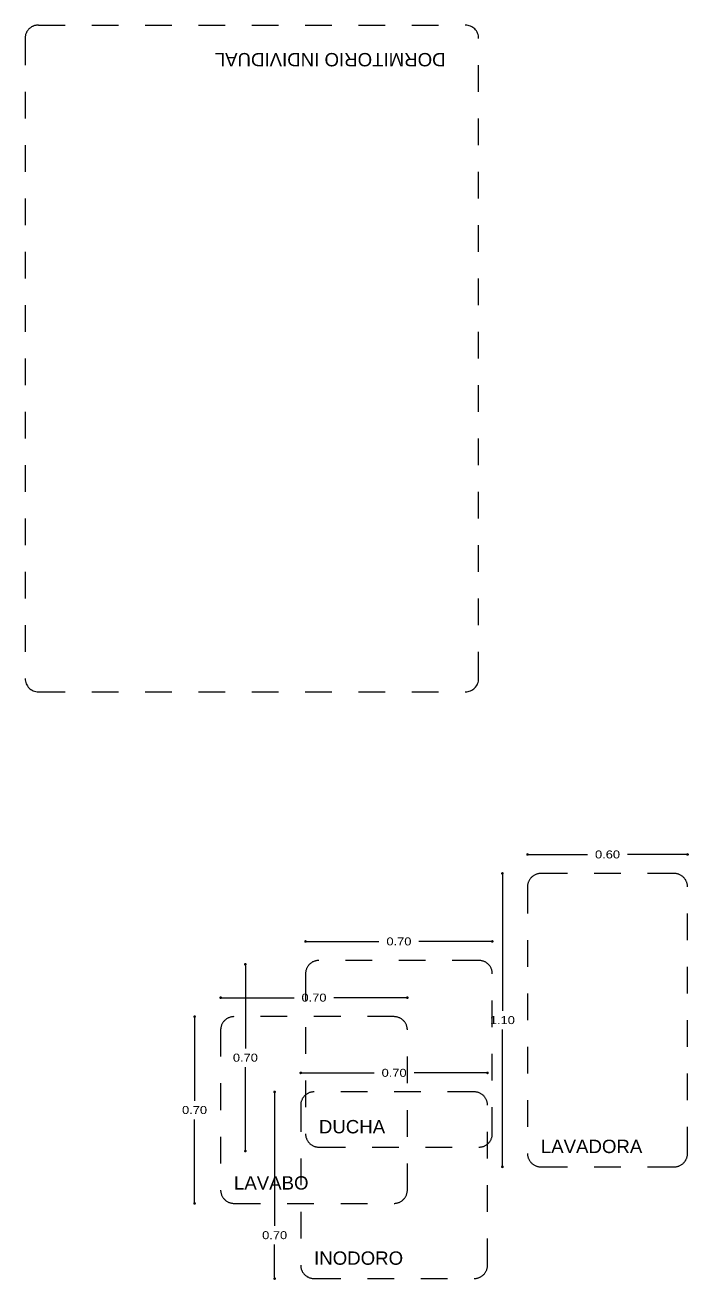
# Model space of a CAD drawing. Header units: metres. Extents: x -92 to 671, y -42 to 91.
# Drawn here: x 42.441 to 44.929, y 25.153 to 29.858 of the extents above; entities that cross this region are included whole.
import ezdxf

# ---------------------------------------------------------------- set-up
doc = ezdxf.new("R2010")
doc.units = ezdxf.units.M
doc.linetypes.add('_CONTINUOUS', pattern=[2, 1, 1])
doc.linetypes.add('RAYITAS2', pattern=[0.1875, 0.125, -0.0625])
doc.layers.add('05Habitabilidad', color=4, linetype='RAYITAS2')
doc.styles.add('FUTURA', font='', dxfattribs={"width": 1.2})
doc.styles.get("Standard").update_dxf_attribs({"font": 'arial.ttf'})
doc.styles.get('FUTURA').set_extended_font_data('Futura Bk BT')
doc.dimstyles.new('20', dxfattribs={"dimscale": 0, "dimtxt": 0.03, "dimasz": 0.01, "dimexe": 0.2, "dimexo": 0.2, "dimgap": 0.02, "dimtad": 0, "dimtih": 1, "dimtoh": 1, "dimzin": 0, "dimdsep": 46, "dimtxsty": 'FUTURA', "dimblk": 'DOT', "dimcen": 0.1, "dimse1": 1, "dimse2": 1, "dimazin": 0, "dimtfac": 1, "dimtmove": 2, "dimatfit": 2, "dimldrblk": 'DOT', "dimfxl": 1, "dimtolj": 1, "dimarcsym": 0})

# ---------------------------------------------------------------- blocks, each defined once
blk = doc.blocks.new('HABITABILIDAD - LAVABO')
at = {"layer": '05Habitabilidad', "color": 220, "ltscale": 0.5}
blk.add_lwpolyline([(3217610.6062, 1936618.747), (3217611.2062, 1936618.747, 0.414214), (3217611.2562, 1936618.797), (3217611.2562, 1936619.397, 0.414214), (3217611.2062, 1936619.447), (3217610.6062, 1936619.447, 0.414214), (3217610.5562, 1936619.397), (3217610.5562, 1936618.797, 0.414214)], format="xyb", close=True, dxfattribs=at)
at = {"layer": '05Habitabilidad', "insert": (3217610.6062, 1936618.8487), "char_height": 0.05, "attachment_point": 1}
blk.add_mtext_dynamic_manual_height_columns('LAVABO', width=0.878158, gutter_width=12.5, heights=[0], dxfattribs=at)
blk = doc.blocks.new('HABITABILIDAD - DUCHA')
at = {"layer": '05Habitabilidad', "color": 30, "ltscale": 0.5}
blk.add_lwpolyline([(3217611.6062, 1936618.747), (3217612.2062, 1936618.747, 0.414214), (3217612.2562, 1936618.797), (3217612.2562, 1936619.397, 0.414214), (3217612.2062, 1936619.447), (3217611.6062, 1936619.447, 0.414214), (3217611.5562, 1936619.397), (3217611.5562, 1936618.797, 0.414214)], format="xyb", close=True, dxfattribs=at)
at = {"layer": '05Habitabilidad', "insert": (3217611.6062, 1936618.8487), "char_height": 0.05, "attachment_point": 1}
blk.add_mtext_dynamic_manual_height_columns('DUCHA', width=0.878158, gutter_width=12.5, heights=[0], dxfattribs=at)
blk = doc.blocks.new('HABITABILIDAD - INODORO')
at = {"layer": '05Habitabilidad', "color": 170, "ltscale": 0.5}
blk.add_lwpolyline([(3217612.6062, 1936618.747), (3217613.2062, 1936618.747, 0.414214), (3217613.2562, 1936618.797), (3217613.2562, 1936619.397, 0.414214), (3217613.2062, 1936619.447), (3217612.6062, 1936619.447, 0.414214), (3217612.5562, 1936619.397), (3217612.5562, 1936618.797, 0.414214)], format="xyb", close=True, dxfattribs=at)
at = {"layer": '05Habitabilidad', "insert": (3217612.6062, 1936618.8487), "char_height": 0.05, "attachment_point": 1}
blk.add_mtext_dynamic_manual_height_columns('INODORO', width=0.878158, gutter_width=12.5, heights=[0], dxfattribs=at)
blk = doc.blocks.new('_DOT')
at = {"color": 0, "linetype": 'ByBlock'}
blk.add_line((-0.5, 0), (-1, 0), dxfattribs=at)
at = {"color": 0, "linetype": 'ByBlock', "const_width": 0.5}
blk.add_lwpolyline([(-0.25, 0, 1), (0.25, 0, 1)], format="xyb", close=True, dxfattribs=at)
blk = doc.blocks.new('*D195')
at = {"layer": '05Habitabilidad', "color": 0, "linetype": '_CONTINUOUS', "lineweight": -2, "transparency": 16777216}
for p, q in [((43.1842, 26.2116), (43.4494, 26.2116)), ((43.8642, 26.2116), (43.5991, 26.2116))]:
    blk.add_line(p, q, dxfattribs=at)
at = {"layer": 'DEFPOINTS', "color": 0, "linetype": '_CONTINUOUS', "transparency": 16777216}
for p in [(43.8742, 26.2116), (43.1742, 25.964), (43.8742, 25.964)]:
    blk.add_point(p, dxfattribs=at)
at = {"layer": '05Habitabilidad', "color": 0, "linetype": '_CONTINUOUS', "lineweight": -2, "transparency": 16777216, "xscale": 0.01, "yscale": 0.01, "zscale": 0.01, "rotation": 180}
blk.add_blockref('_DOT', (43.1742, 26.2116), dxfattribs=at)
at = {"layer": '05Habitabilidad', "color": 0, "linetype": '_CONTINUOUS', "lineweight": -2, "transparency": 16777216, "xscale": 0.01, "yscale": 0.01, "zscale": 0.01}
blk.add_blockref('_DOT', (43.8742, 26.2116), dxfattribs=at)
at = {"layer": '05Habitabilidad', "color": 0, "linetype": '_CONTINUOUS', "transparency": 16777216, "insert": (43.5242, 26.2116), "char_height": 0.03, "attachment_point": 5, "style": 'FUTURA'}
blk.add_mtext('\\A1;0.70', dxfattribs=at)
blk = doc.blocks.new('*D196')
at = {"layer": '05Habitabilidad', "color": 0, "linetype": '_CONTINUOUS', "lineweight": -2, "transparency": 16777216}
for p, q in [((43.5026, 26.4224), (43.7677, 26.4224)), ((44.1826, 26.4224), (43.9174, 26.4224))]:
    blk.add_line(p, q, dxfattribs=at)
at = {"layer": 'DEFPOINTS', "color": 0, "linetype": '_CONTINUOUS', "transparency": 16777216}
for p in [(44.1926, 26.4224), (43.4926, 26.1643), (44.1926, 26.1643)]:
    blk.add_point(p, dxfattribs=at)
at = {"layer": '05Habitabilidad', "color": 0, "linetype": '_CONTINUOUS', "lineweight": -2, "transparency": 16777216, "xscale": 0.01, "yscale": 0.01, "zscale": 0.01, "rotation": 180}
blk.add_blockref('_DOT', (43.4926, 26.4224), dxfattribs=at)
at = {"layer": '05Habitabilidad', "color": 0, "linetype": '_CONTINUOUS', "lineweight": -2, "transparency": 16777216, "xscale": 0.01, "yscale": 0.01, "zscale": 0.01}
blk.add_blockref('_DOT', (44.1926, 26.4224), dxfattribs=at)
at = {"layer": '05Habitabilidad', "color": 0, "linetype": '_CONTINUOUS', "transparency": 16777216, "insert": (43.8426, 26.4224), "char_height": 0.03, "attachment_point": 5, "style": 'FUTURA'}
blk.add_mtext('\\A1;0.70', dxfattribs=at)
blk = doc.blocks.new('*D197')
at = {"layer": '05Habitabilidad', "color": 0, "linetype": '_CONTINUOUS', "lineweight": -2, "transparency": 16777216}
for p, q in [((43.4845, 25.9297), (43.7496, 25.9297)), ((44.1645, 25.9297), (43.8993, 25.9297))]:
    blk.add_line(p, q, dxfattribs=at)
at = {"layer": 'DEFPOINTS', "color": 0, "linetype": '_CONTINUOUS', "transparency": 16777216}
for p in [(44.1745, 25.9297), (43.4745, 25.7666), (44.1745, 25.7666)]:
    blk.add_point(p, dxfattribs=at)
at = {"layer": '05Habitabilidad', "color": 0, "linetype": '_CONTINUOUS', "lineweight": -2, "transparency": 16777216, "xscale": 0.01, "yscale": 0.01, "zscale": 0.01, "rotation": 180}
blk.add_blockref('_DOT', (43.4745, 25.9297), dxfattribs=at)
at = {"layer": '05Habitabilidad', "color": 0, "linetype": '_CONTINUOUS', "lineweight": -2, "transparency": 16777216, "xscale": 0.01, "yscale": 0.01, "zscale": 0.01}
blk.add_blockref('_DOT', (44.1745, 25.9297), dxfattribs=at)
at = {"layer": '05Habitabilidad', "color": 0, "linetype": '_CONTINUOUS', "transparency": 16777216, "insert": (43.8245, 25.9297), "char_height": 0.03, "attachment_point": 5, "style": 'FUTURA'}
blk.add_mtext('\\A1;0.70', dxfattribs=at)
blk = doc.blocks.new('*D202')
at = {"layer": '05Habitabilidad', "color": 0, "linetype": '_CONTINUOUS', "lineweight": -2, "transparency": 16777216}
for p, q in [((43.0765, 26.1304), (43.0765, 25.8254)), ((43.0765, 25.4504), (43.0765, 25.7554))]:
    blk.add_line(p, q, dxfattribs=at)
at = {"layer": 'DEFPOINTS', "color": 0, "linetype": '_CONTINUOUS', "transparency": 16777216}
for p in [(43.0765, 26.1404), (43.3166, 26.1404), (43.3166, 25.4404)]:
    blk.add_point(p, dxfattribs=at)
at = {"layer": '05Habitabilidad', "color": 0, "linetype": '_CONTINUOUS', "lineweight": -2, "transparency": 16777216, "xscale": 0.01, "yscale": 0.01, "zscale": 0.01}
for p, rotation in [((43.0765, 26.1404), 90), ((43.0765, 25.4404), 270)]:
    blk.add_blockref('_DOT', p, dxfattribs=dict(at, rotation=rotation))
at = {"layer": '05Habitabilidad', "color": 0, "linetype": '_CONTINUOUS', "transparency": 16777216, "insert": (43.0765, 25.7904), "char_height": 0.03, "attachment_point": 5, "style": 'FUTURA'}
blk.add_mtext('\\A1;0.70', dxfattribs=at)
blk = doc.blocks.new('*D182')
at = {"layer": '05Habitabilidad', "color": 0, "linetype": '_CONTINUOUS', "lineweight": -2, "transparency": 16777216}
for p, q in [((43.267, 26.3266), (43.267, 26.0216)), ((43.267, 25.6466), (43.267, 25.9516))]:
    blk.add_line(p, q, dxfattribs=at)
at = {"layer": 'DEFPOINTS', "color": 0, "linetype": '_CONTINUOUS', "transparency": 16777216}
for p in [(43.267, 26.3366), (43.5072, 26.3366), (43.5072, 25.6366)]:
    blk.add_point(p, dxfattribs=at)
at = {"layer": '05Habitabilidad', "color": 0, "linetype": '_CONTINUOUS', "lineweight": -2, "transparency": 16777216, "xscale": 0.01, "yscale": 0.01, "zscale": 0.01}
for p, rotation in [((43.267, 26.3366), 90), ((43.267, 25.6366), 270)]:
    blk.add_blockref('_DOT', p, dxfattribs=dict(at, rotation=rotation))
at = {"layer": '05Habitabilidad', "color": 0, "linetype": '_CONTINUOUS', "transparency": 16777216, "insert": (43.267, 25.9866), "char_height": 0.03, "attachment_point": 5, "style": 'FUTURA'}
blk.add_mtext('\\A1;0.70', dxfattribs=at)
blk = doc.blocks.new('*D183')
at = {"layer": '05Habitabilidad', "color": 0, "linetype": '_CONTINUOUS', "lineweight": -2, "transparency": 16777216}
for p, q in [((43.3767, 25.8485), (43.3767, 25.356)), ((43.3767, 25.1685), (43.3767, 25.286))]:
    blk.add_line(p, q, dxfattribs=at)
at = {"layer": 'DEFPOINTS', "color": 0, "linetype": '_CONTINUOUS', "transparency": 16777216}
for p in [(43.3767, 25.8585), (43.6169, 25.8585), (43.6169, 25.1585)]:
    blk.add_point(p, dxfattribs=at)
at = {"layer": '05Habitabilidad', "color": 0, "linetype": '_CONTINUOUS', "lineweight": -2, "transparency": 16777216, "xscale": 0.01, "yscale": 0.01, "zscale": 0.01}
for p, rotation in [((43.3767, 25.8585), 90), ((43.3767, 25.1585), 270)]:
    blk.add_blockref('_DOT', p, dxfattribs=dict(at, rotation=rotation))
at = {"layer": '05Habitabilidad', "color": 0, "linetype": '_CONTINUOUS', "transparency": 16777216, "insert": (43.3767, 25.321), "char_height": 0.03, "attachment_point": 5, "style": 'FUTURA'}
blk.add_mtext('\\A1;0.70', dxfattribs=at)
blk = doc.blocks.new('*U18')
at = {"layer": '05Habitabilidad', "color": 140, "ltscale": 0.5, "true_color": 0x00bfff}
blk.add_lwpolyline([(3217610.5709, 1936617.797), (3217610.5709, 1936616.797, 0.414214), (3217610.6209, 1936616.747), (3217611.1209, 1936616.747, 0.414214), (3217611.1709, 1936616.797), (3217611.1709, 1936617.797, 0.414214), (3217611.1209, 1936617.847), (3217610.6209, 1936617.847, 0.414214)], format="xyb", close=True, dxfattribs=at)
at = {"layer": '05Habitabilidad', "ltscale": 0.1, "insert": (3217610.6209, 1936616.8487), "char_height": 0.05, "attachment_point": 1}
blk.add_mtext_dynamic_manual_height_columns('LAVADORA', width=0.878158, gutter_width=12.5, heights=[0], dxfattribs=at)
blk = doc.blocks.new('*D208')
at = {"layer": '05Habitabilidad', "color": 0, "linetype": '_CONTINUOUS', "lineweight": -2, "transparency": 16777216}
for p, q in [((44.3345, 26.7485), (44.5496, 26.7485)), ((44.9145, 26.7485), (44.6993, 26.7485))]:
    blk.add_line(p, q, dxfattribs=at)
at = {"layer": 'DEFPOINTS', "color": 0, "linetype": '_CONTINUOUS', "transparency": 16777216}
for p in [(44.9245, 26.7485), (44.3245, 26.5008), (44.9245, 26.5008)]:
    blk.add_point(p, dxfattribs=at)
at = {"layer": '05Habitabilidad', "color": 0, "linetype": '_CONTINUOUS', "lineweight": -2, "transparency": 16777216, "xscale": 0.01, "yscale": 0.01, "zscale": 0.01, "rotation": 180}
blk.add_blockref('_DOT', (44.3245, 26.7485), dxfattribs=at)
at = {"layer": '05Habitabilidad', "color": 0, "linetype": '_CONTINUOUS', "lineweight": -2, "transparency": 16777216, "xscale": 0.01, "yscale": 0.01, "zscale": 0.01}
blk.add_blockref('_DOT', (44.9245, 26.7485), dxfattribs=at)
at = {"layer": '05Habitabilidad', "color": 0, "linetype": '_CONTINUOUS', "transparency": 16777216, "insert": (44.6245, 26.7485), "char_height": 0.03, "attachment_point": 5, "style": 'FUTURA'}
blk.add_mtext('\\A1;0.60', dxfattribs=at)
blk = doc.blocks.new('*D209')
at = {"layer": '05Habitabilidad', "color": 0, "linetype": '_CONTINUOUS', "lineweight": -2, "transparency": 16777216}
for p, q in [((44.2303, 26.6674), (44.2303, 26.1624)), ((44.2303, 25.5874), (44.2303, 26.0924))]:
    blk.add_line(p, q, dxfattribs=at)
at = {"layer": 'DEFPOINTS', "color": 0, "linetype": '_CONTINUOUS', "transparency": 16777216}
for p in [(44.5657, 26.6774), (44.2303, 25.5774), (44.5657, 25.5774)]:
    blk.add_point(p, dxfattribs=at)
at = {"layer": '05Habitabilidad', "color": 0, "linetype": '_CONTINUOUS', "lineweight": -2, "transparency": 16777216, "xscale": 0.01, "yscale": 0.01, "zscale": 0.01}
for p, rotation in [((44.2303, 26.6774), 90), ((44.2303, 25.5774), 270)]:
    blk.add_blockref('_DOT', p, dxfattribs=dict(at, rotation=rotation))
at = {"layer": '05Habitabilidad', "color": 0, "linetype": '_CONTINUOUS', "transparency": 16777216, "insert": (44.2303, 26.1274), "char_height": 0.03, "attachment_point": 5, "style": 'FUTURA'}
blk.add_mtext('\\A1;1.10', dxfattribs=at)
blk = doc.blocks.new('HABITABILIDAD - DORMITORIO INDV')
at = {"layer": '05Habitabilidad', "color": 202, "ltscale": 0.5}
for p, q in [((27.7271, 14.8969), (26.1269, 14.8969)), ((26.0769, 14.8469), (26.0769, 12.4469)), ((27.7771, 12.4469), (27.7771, 14.8469)), ((27.7271, 12.3969), (26.1269, 12.3969))]:
    blk.add_line(p, q, dxfattribs=at)
for centre, start, end in [((26.1269, 14.8469), 90, 180), ((27.7271, 14.8469), 0, 90), ((27.7271, 12.4469), 270, 0)]:
    blk.add_arc(centre, 0.05, start, end, dxfattribs=at)
at = {"layer": '05Habitabilidad', "color": 202}
blk.add_arc((26.1269, 12.4469), 0.05, 180, 270, dxfattribs=at)
at = {"layer": '05Habitabilidad', "insert": (26.2008, 12.5516), "char_height": 0.05, "attachment_point": 1}
blk.add_mtext_dynamic_manual_height_columns('DORMITORIO INDIVIDUAL', width=0.878158, gutter_width=12.5, heights=[0], dxfattribs=at)

msp = doc.modelspace()

# ---------------------------------------------------------------- block references
at = {"layer": '05Habitabilidad', "lineweight": 30, "rotation": 180}
msp.add_blockref('HABITABILIDAD - DORMITORIO INDV', (70.2183, 42.2551), dxfattribs=at)
at = {"layer": '05Habitabilidad'}
for name, p in [('*U18', (-3217566.2464, -1936591.1696)), ('HABITABILIDAD - DUCHA', (-3217568.0636, -1936593.0957)), ('HABITABILIDAD - LAVABO', (-3217567.382, -1936593.3065)), ('HABITABILIDAD - INODORO', (-3217569.0817, -1936593.5885))]:
    msp.add_blockref(name, p, dxfattribs=at)

# ---------------------------------------------------------------- dimensions: what is measured, and where the dimension line sits
at = {"layer": '05Habitabilidad', "linetype": '_CONTINUOUS'}
for base, p1, p2, picture, middle in [((44.9245, 26.7485), (44.3245, 26.5008), (44.9245, 26.5008), '*D208', (44.6245, 26.7485)), ((44.1926, 26.4224), (43.4926, 26.1643), (44.1926, 26.1643), '*D196', (43.8426, 26.4224)), ((43.8742, 26.2116), (43.1742, 25.964), (43.8742, 25.964), '*D195', (43.5242, 26.2116)), ((44.1745, 25.9297), (43.4745, 25.7666), (44.1745, 25.7666), '*D197', (43.8245, 25.9297))]:
    dim = msp.add_linear_dim(base=base, p1=p1, p2=p2, dimstyle='20', override={"dimscale": 1}, dxfattribs=at)
    dim.commit()
    dim.dimension.update_dxf_attribs({"geometry": picture, "text_midpoint": middle})
for base, p1, p2, picture, middle in [((44.2303, 25.5774), (44.5657, 26.6774), (44.5657, 25.5774), '*D209', (44.2303, 26.1274)), ((43.267, 26.3366), (43.5072, 25.6366), (43.5072, 26.3366), '*D182', (43.267, 25.9866)), ((43.0765, 26.1404), (43.3166, 25.4404), (43.3166, 26.1404), '*D202', (43.0765, 25.7904))]:
    dim = msp.add_linear_dim(base=base, p1=p1, p2=p2, angle=90, dimstyle='20', override={"dimscale": 1}, dxfattribs=at)
    dim.commit()
    dim.dimension.update_dxf_attribs({"geometry": picture, "text_midpoint": middle})
dim = msp.add_linear_dim(base=(43.3767, 25.8585), p1=(43.6169, 25.1585), p2=(43.6169, 25.8585), angle=90, dimstyle='20', override={"dimscale": 1}, dxfattribs=at)
dim.commit()
dim.dimension.update_dxf_attribs({"geometry": '*D183', "text_midpoint": (43.3767, 25.321), "dimtype": 160})

doc.saveas('drawing.dxf')
